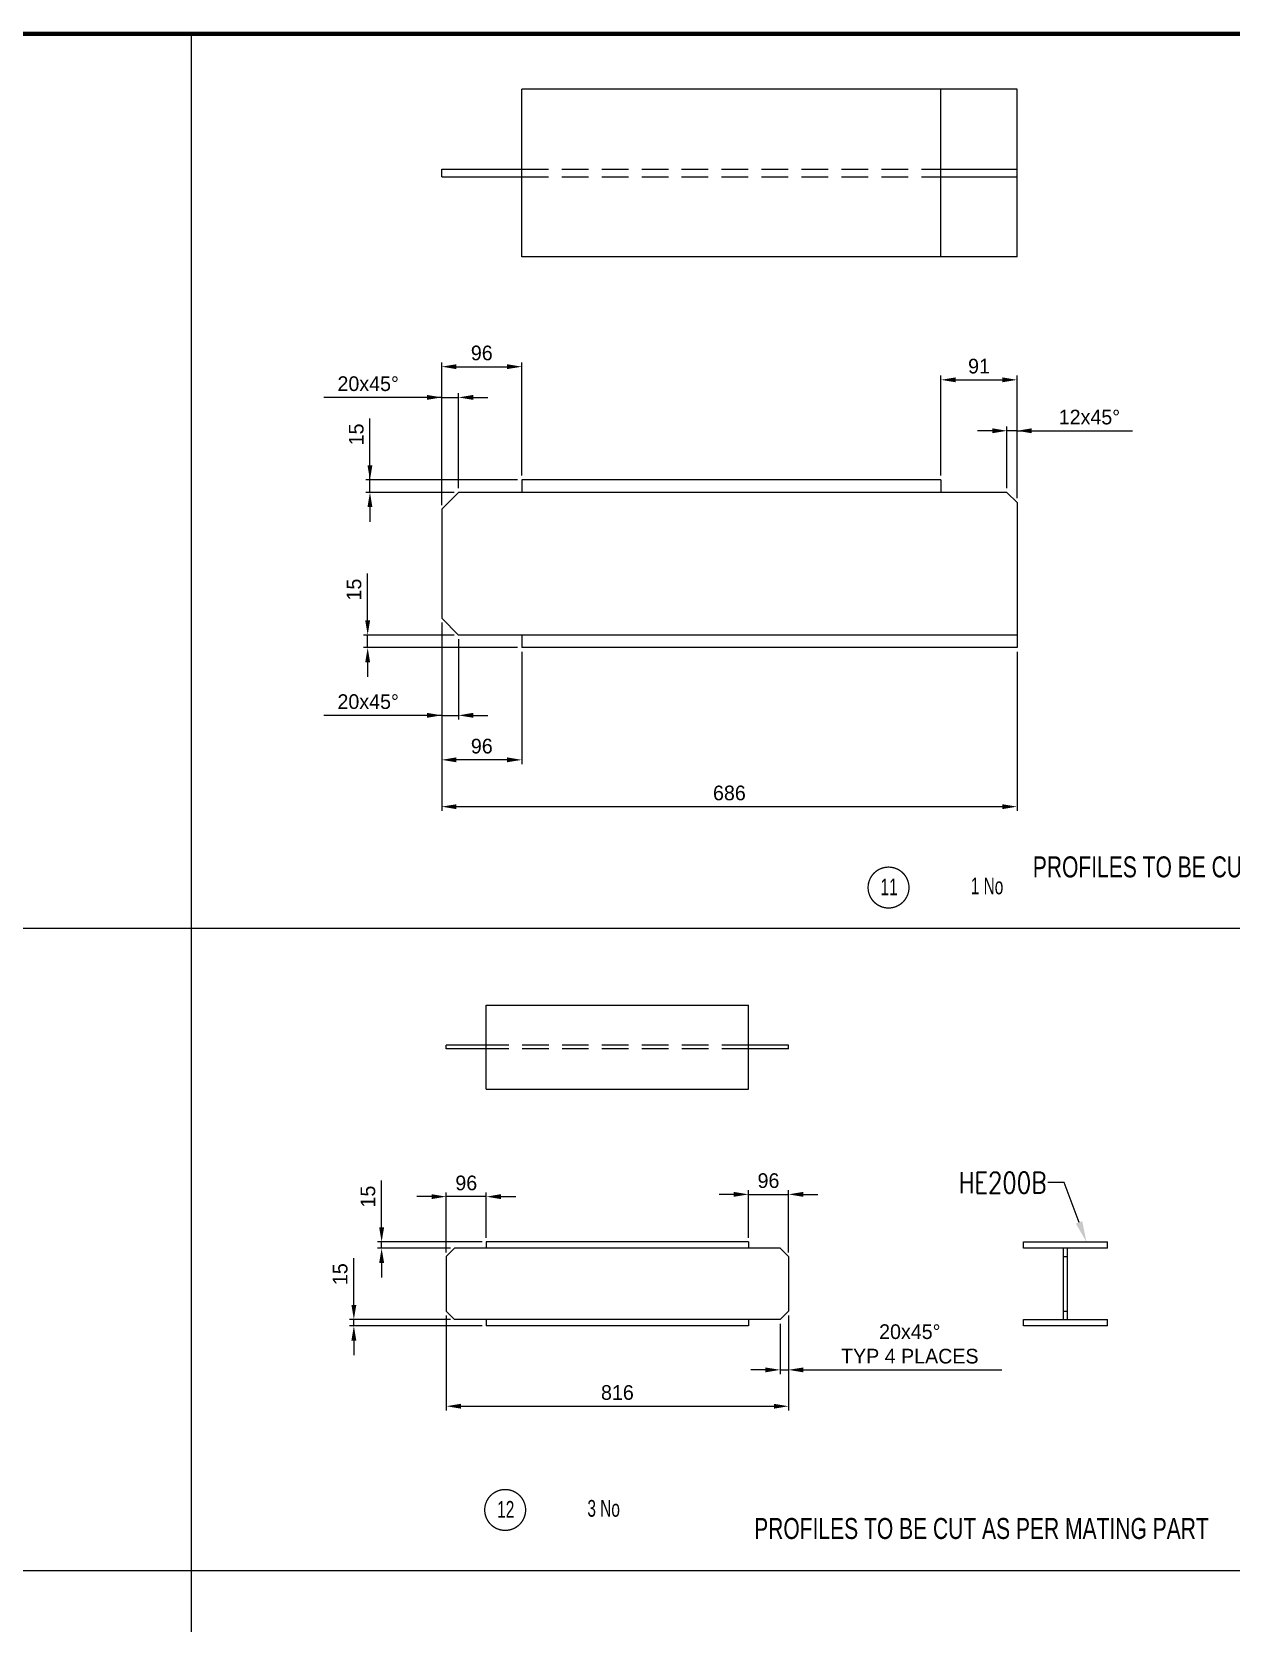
# Model space of a CAD drawing. Header units: millimetres. Extents: x 0 to 16187, y -20471 to 6290.
# Drawn here: x 7857.9 to 8143.9, y 1924 to 2303.5 of the extents above; entities that cross this region are included whole.
import ezdxf
from ezdxf import colors
from ezdxf.entities.mleader import LeaderData, LeaderLine
from ezdxf.enums import TextEntityAlignment as Align
from ezdxf.math import Vec2, Vec3

# ---------------------------------------------------------------- set-up
doc = ezdxf.new("R2010")
doc.units = ezdxf.units.MM
doc.header["$PDSIZE"] = -1
doc.linetypes.add('DASHED2', pattern=[9.525, 6.35, -3.175])
doc.layers.add('BORDER1', color=3, linetype='Continuous')
doc.layers.add('BORDER2', color=7, linetype='Continuous')
doc.styles.add('ROMANC', font='ROMANC', dxfattribs={"height": 5})
doc.styles.add('ROMANS', font='ROMANS.shx', dxfattribs={"width": 0.8})
doc.styles.add('ROMANT', font='ROMANT', dxfattribs={"height": 4})
doc.styles.add('SLDTEXTSTYLE0', font='TXT', dxfattribs={"width": 0.75})
doc.styles.add('SLDTEXTSTYLE2', font='TXT', dxfattribs={"width": 0.686449})
doc.dimstyles.new('AM_ISO', dxfattribs={"dimtxt": 3.5, "dimasz": 3.5, "dimexe": 1, "dimexo": 1, "dimgap": 1.5, "dimtad": 1, "dimdsep": 46, "dimtxsty": 'Standard', "dimcen": 0, "dimclrd": 1, "dimclre": 1, "dimclrt": 1, "dimadec": 0, "dimazin": 2, "dimtp": 0.1, "dimtm": 0.1, "dimtfac": 0.71, "dimtdec": 3, "dimtmove": 0, "dimatfit": 3, "dimfxl": 1, "dimlwd": -1, "dimlwe": -1, "dimarcsym": 1})

# ---------------------------------------------------------------- blocks, each defined once
blk = doc.blocks.new('*D1678')
at = {"color": 1, "linetype": 'ByBlock'}
for p, q in [((7955.65, 2162.64), (7955.65, 2117.7)), ((8092.81, 2155.64), (8092.81, 2117.7)), ((8089.31, 2118.7), (7959.15, 2118.7))]:
    blk.add_line(p, q, dxfattribs=at)
at = {"color": 1}
for points in [[(7959.15, 2119.28), (7959.15, 2118.12), (7955.65, 2118.7)], [(8089.31, 2118.12), (8089.31, 2119.28), (8092.81, 2118.7)]]:
    blk.add_solid(points, dxfattribs=at)
at = {"layer": 'Defpoints', "color": 0}
for p in [(7955.65, 2163.64), (8092.81, 2156.64), (7955.65, 2118.7)]:
    blk.add_point(p, dxfattribs=at)
at = {"color": 1, "insert": (8024.23, 2121.95), "char_height": 3.5, "attachment_point": 5}
blk.add_mtext('686', dxfattribs=at)
blk = doc.blocks.new('*D1679')
at = {"color": 1, "linetype": 'ByBlock'}
for p, q in [((7955.65, 2162.64), (7955.65, 2128.87)), ((7974.75, 2155.64), (7974.75, 2128.87)), ((7971.25, 2129.87), (7959.15, 2129.87))]:
    blk.add_line(p, q, dxfattribs=at)
at = {"color": 1}
for points in [[(7959.15, 2130.45), (7959.15, 2129.29), (7955.65, 2129.87)], [(7971.25, 2129.29), (7971.25, 2130.45), (7974.75, 2129.87)]]:
    blk.add_solid(points, dxfattribs=at)
at = {"layer": 'Defpoints', "color": 0}
for p in [(7955.65, 2163.64), (7974.75, 2156.64), (7955.65, 2129.87)]:
    blk.add_point(p, dxfattribs=at)
at = {"color": 1, "insert": (7965.2, 2133.12), "char_height": 3.5, "attachment_point": 5}
blk.add_mtext('96', dxfattribs=at)
blk = doc.blocks.new('*D1680')
at = {"color": 1, "linetype": 'ByBlock'}
for p, q in [((7955.65, 2190.64), (7955.65, 2224.63)), ((7974.75, 2197.64), (7974.75, 2224.63)), ((7959.15, 2223.63), (7971.25, 2223.63))]:
    blk.add_line(p, q, dxfattribs=at)
at = {"color": 1}
for points in [[(7959.15, 2224.21), (7959.15, 2223.05), (7955.65, 2223.63)], [(7971.25, 2223.05), (7971.25, 2224.21), (7974.75, 2223.63)]]:
    blk.add_solid(points, dxfattribs=at)
at = {"layer": 'Defpoints', "color": 0}
for p in [(7974.75, 2223.63), (7974.75, 2196.64), (7955.65, 2189.64)]:
    blk.add_point(p, dxfattribs=at)
at = {"color": 1, "insert": (7965.2, 2226.88), "char_height": 3.5, "attachment_point": 5}
blk.add_mtext('96', dxfattribs=at)
blk = doc.blocks.new('*D1681')
at = {"color": 1, "linetype": 'ByBlock'}
for p, q in [((8074.67, 2197.64), (8074.67, 2221.49)), ((8078.17, 2220.49), (8089.31, 2220.49)), ((8092.81, 2192.24), (8092.81, 2221.49))]:
    blk.add_line(p, q, dxfattribs=at)
at = {"color": 1}
for points in [[(8078.17, 2221.07), (8078.17, 2219.91), (8074.67, 2220.49)], [(8089.31, 2219.91), (8089.31, 2221.07), (8092.81, 2220.49)]]:
    blk.add_solid(points, dxfattribs=at)
at = {"layer": 'Defpoints', "color": 0}
for p in [(8092.81, 2220.49), (8074.67, 2196.64), (8092.81, 2191.24)]:
    blk.add_point(p, dxfattribs=at)
at = {"color": 1, "insert": (8083.74, 2223.74), "char_height": 3.5, "attachment_point": 5}
blk.add_mtext('91', dxfattribs=at)
blk = doc.blocks.new('*D1682')
at = {"color": 1, "linetype": 'ByBlock'}
for p, q in [((7938.54, 2196.64), (7938.54, 2211.3)), ((7938.54, 2200.14), (7938.54, 2203.64)), ((7973.75, 2196.64), (7937.54, 2196.64)), ((7958.65, 2193.64), (7937.54, 2193.64)), ((7938.54, 2193.64), (7938.54, 2196.64)), ((7938.54, 2190.14), (7938.54, 2186.64))]:
    blk.add_line(p, q, dxfattribs=at)
at = {"color": 1}
for points in [[(7937.95, 2200.14), (7939.12, 2200.14), (7938.54, 2196.64)], [(7939.12, 2190.14), (7937.95, 2190.14), (7938.54, 2193.64)]]:
    blk.add_solid(points, dxfattribs=at)
at = {"layer": 'Defpoints', "color": 0}
for p in [(7938.54, 2196.64), (7959.65, 2193.64), (7974.75, 2196.64)]:
    blk.add_point(p, dxfattribs=at)
at = {"color": 1, "insert": (7935.29, 2207.47), "char_height": 3.5, "attachment_point": 5, "rotation": 90}
blk.add_mtext('15', dxfattribs=at)
blk = doc.blocks.new('*D1683')
at = {"color": 1, "linetype": 'ByBlock'}
for p, q in [((7955.65, 2216.3), (7927.57, 2216.3)), ((7952.15, 2216.3), (7948.65, 2216.3)), ((7955.65, 2190.64), (7955.65, 2217.3)), ((7955.65, 2216.3), (7959.65, 2216.3)), ((7959.65, 2194.64), (7959.65, 2217.3)), ((7963.15, 2216.3), (7966.65, 2216.3))]:
    blk.add_line(p, q, dxfattribs=at)
at = {"color": 1}
for points in [[(7952.15, 2215.72), (7952.15, 2216.89), (7955.65, 2216.3)], [(7963.15, 2216.89), (7963.15, 2215.72), (7959.65, 2216.3)]]:
    blk.add_solid(points, dxfattribs=at)
at = {"layer": 'Defpoints', "color": 0}
for p in [(7959.65, 2216.3), (7959.65, 2193.64), (7955.65, 2189.64)]:
    blk.add_point(p, dxfattribs=at)
at = {"color": 1, "insert": (7938.11, 2219.55), "char_height": 3.5, "attachment_point": 5}
blk.add_mtext('20x45%%d', dxfattribs=at)
blk = doc.blocks.new('*D1684')
at = {"color": 1, "linetype": 'ByBlock'}
for p, q in [((8090.41, 2194.64), (8090.41, 2209.34)), ((8092.81, 2192.24), (8092.81, 2209.34)), ((8086.91, 2208.34), (8083.41, 2208.34)), ((8092.81, 2208.34), (8090.41, 2208.34)), ((8092.81, 2208.34), (8120.31, 2208.34)), ((8096.31, 2208.34), (8099.81, 2208.34))]:
    blk.add_line(p, q, dxfattribs=at)
at = {"color": 1}
for points in [[(8086.91, 2207.76), (8086.91, 2208.93), (8090.41, 2208.34)], [(8096.31, 2208.93), (8096.31, 2207.76), (8092.81, 2208.34)]]:
    blk.add_solid(points, dxfattribs=at)
at = {"layer": 'Defpoints', "color": 0}
for p in [(8090.41, 2208.34), (8090.41, 2193.64), (8092.81, 2191.24)]:
    blk.add_point(p, dxfattribs=at)
at = {"color": 1, "insert": (8110.06, 2211.59), "char_height": 3.5, "attachment_point": 5}
blk.add_mtext('12x45%%D', dxfattribs=at)
blk = doc.blocks.new('*D1685')
at = {"color": 1, "linetype": 'ByBlock'}
for p, q in [((7937.99, 2163.14), (7937.99, 2174.3)), ((7958.65, 2159.64), (7936.99, 2159.64)), ((7937.99, 2156.64), (7937.99, 2159.64)), ((7973.75, 2156.64), (7936.99, 2156.64)), ((7937.99, 2153.14), (7937.99, 2149.64))]:
    blk.add_line(p, q, dxfattribs=at)
at = {"color": 1}
for points in [[(7937.41, 2163.14), (7938.57, 2163.14), (7937.99, 2159.64)], [(7938.57, 2153.14), (7937.41, 2153.14), (7937.99, 2156.64)]]:
    blk.add_solid(points, dxfattribs=at)
at = {"layer": 'Defpoints', "color": 0}
for p in [(7937.99, 2159.64), (7959.65, 2159.64), (7974.75, 2156.64)]:
    blk.add_point(p, dxfattribs=at)
at = {"color": 1, "insert": (7934.74, 2170.47), "char_height": 3.5, "attachment_point": 5, "rotation": 90}
blk.add_mtext('15', dxfattribs=at)
blk = doc.blocks.new('*D1686')
at = {"color": 1, "linetype": 'ByBlock'}
for p, q in [((7955.65, 2162.64), (7955.65, 2139.48)), ((7959.65, 2158.64), (7959.65, 2139.48)), ((7955.65, 2140.48), (7927.57, 2140.48)), ((7952.15, 2140.48), (7948.65, 2140.48)), ((7955.65, 2140.48), (7959.65, 2140.48)), ((7963.15, 2140.48), (7966.65, 2140.48))]:
    blk.add_line(p, q, dxfattribs=at)
at = {"color": 1}
for points in [[(7952.15, 2139.9), (7952.15, 2141.07), (7955.65, 2140.48)], [(7963.15, 2141.07), (7963.15, 2139.9), (7959.65, 2140.48)]]:
    blk.add_solid(points, dxfattribs=at)
at = {"layer": 'Defpoints', "color": 0}
for p in [(7955.65, 2163.64), (7959.65, 2159.64), (7959.65, 2140.48)]:
    blk.add_point(p, dxfattribs=at)
at = {"color": 1, "insert": (7938.11, 2143.73), "char_height": 3.5, "attachment_point": 5}
blk.add_mtext('20x45%%d', dxfattribs=at)
blk = doc.blocks.new('*D1733')
at = {"color": 1, "linetype": 'ByBlock'}
for p, q in [((7956.73, 1997.39), (7956.73, 1974.72)), ((8038.33, 1997.39), (8038.33, 1974.72)), ((7960.23, 1975.72), (8034.83, 1975.72))]:
    blk.add_line(p, q, dxfattribs=at)
at = {"color": 1}
for points in [[(7960.23, 1976.3), (7960.23, 1975.14), (7956.73, 1975.72)], [(8034.83, 1975.14), (8034.83, 1976.3), (8038.33, 1975.72)]]:
    blk.add_solid(points, dxfattribs=at)
at = {"layer": 'Defpoints', "color": 0}
for p in [(7956.73, 1998.39), (8038.33, 1998.39), (8038.33, 1975.72)]:
    blk.add_point(p, dxfattribs=at)
at = {"color": 1, "insert": (7997.53, 1978.97), "char_height": 3.5, "attachment_point": 5}
blk.add_mtext('816', dxfattribs=at)
blk = doc.blocks.new('*D1734')
at = {"color": 1, "linetype": 'ByBlock'}
for p, q in [((8028.78, 2015.89), (8028.78, 2027.25)), ((8038.33, 2012.39), (8038.33, 2027.25)), ((8025.28, 2026.25), (8021.78, 2026.25)), ((8028.78, 2026.25), (8038.33, 2026.25)), ((8041.83, 2026.25), (8045.33, 2026.25))]:
    blk.add_line(p, q, dxfattribs=at)
at = {"color": 1}
for points in [[(8025.28, 2025.66), (8025.28, 2026.83), (8028.78, 2026.25)], [(8041.83, 2026.83), (8041.83, 2025.66), (8038.33, 2026.25)]]:
    blk.add_solid(points, dxfattribs=at)
at = {"layer": 'Defpoints', "color": 0}
for p in [(8038.33, 2026.25), (8028.78, 2014.89), (8038.33, 2011.39)]:
    blk.add_point(p, dxfattribs=at)
at = {"color": 1, "insert": (8033.55, 2029.5), "char_height": 3.5, "attachment_point": 5}
blk.add_mtext('96', dxfattribs=at)
blk = doc.blocks.new('*D1735')
at = {"color": 1, "linetype": 'ByBlock'}
for p, q in [((8038.33, 1997.39), (8038.33, 1983.39)), ((8036.33, 1995.39), (8036.33, 1983.39)), ((8032.83, 1984.39), (8029.33, 1984.39)), ((8036.33, 1984.39), (8038.33, 1984.39)), ((8041.83, 1984.39), (8089.16, 1984.39))]:
    blk.add_line(p, q, dxfattribs=at)
at = {"color": 1}
for points in [[(8032.83, 1983.81), (8032.83, 1984.97), (8036.33, 1984.39)], [(8041.83, 1984.97), (8041.83, 1983.81), (8038.33, 1984.39)]]:
    blk.add_solid(points, dxfattribs=at)
at = {"layer": 'Defpoints', "color": 0}
for p in [(8036.33, 1996.39), (8038.33, 1998.39), (8038.33, 1984.39)]:
    blk.add_point(p, dxfattribs=at)
at = {"color": 1, "insert": (8067.24, 1990.56), "char_height": 3.5, "attachment_point": 5}
blk.add_mtext('20x45%%D\\PTYP 4 PLACES', dxfattribs=at)
blk = doc.blocks.new('*D1736')
at = {"color": 1, "linetype": 'ByBlock'}
for p, q in [((7956.73, 2012.39), (7956.73, 2026.7)), ((7966.28, 2015.89), (7966.28, 2026.7)), ((7953.23, 2025.7), (7949.73, 2025.7)), ((7966.28, 2025.7), (7956.73, 2025.7)), ((7969.78, 2025.7), (7973.28, 2025.7))]:
    blk.add_line(p, q, dxfattribs=at)
at = {"color": 1}
for points in [[(7953.23, 2025.12), (7953.23, 2026.29), (7956.73, 2025.7)], [(7969.78, 2026.29), (7969.78, 2025.12), (7966.28, 2025.7)]]:
    blk.add_solid(points, dxfattribs=at)
at = {"layer": 'Defpoints', "color": 0}
for p in [(7956.73, 2025.7), (7956.73, 2011.39), (7966.28, 2014.89)]:
    blk.add_point(p, dxfattribs=at)
at = {"color": 1, "insert": (7961.5, 2028.95), "char_height": 3.5, "attachment_point": 5}
blk.add_mtext('96', dxfattribs=at)
blk = doc.blocks.new('*D1737')
at = {"color": 1, "linetype": 'ByBlock'}
for p, q in [((7941.32, 2018.39), (7941.32, 2029.56)), ((7965.28, 2014.89), (7940.32, 2014.89)), ((7957.73, 2013.39), (7940.32, 2013.39)), ((7941.32, 2013.39), (7941.32, 2014.89)), ((7941.32, 2009.89), (7941.32, 2006.39))]:
    blk.add_line(p, q, dxfattribs=at)
at = {"color": 1}
for points in [[(7940.74, 2018.39), (7941.91, 2018.39), (7941.32, 2014.89)], [(7941.91, 2009.89), (7940.74, 2009.89), (7941.32, 2013.39)]]:
    blk.add_solid(points, dxfattribs=at)
at = {"layer": 'Defpoints', "color": 0}
for p in [(7941.32, 2014.89), (7958.73, 2013.39), (7966.28, 2014.89)]:
    blk.add_point(p, dxfattribs=at)
at = {"color": 1, "insert": (7938.07, 2025.72), "char_height": 3.5, "attachment_point": 5, "rotation": 90}
blk.add_mtext('15', dxfattribs=at)
blk = doc.blocks.new('*D1738')
at = {"color": 1, "linetype": 'ByBlock'}
for p, q in [((7934.7, 1999.89), (7934.7, 2011.06)), ((7957.73, 1996.39), (7933.7, 1996.39)), ((7934.7, 1994.89), (7934.7, 1996.39)), ((7965.28, 1994.89), (7933.7, 1994.89)), ((7934.7, 1991.39), (7934.7, 1987.89))]:
    blk.add_line(p, q, dxfattribs=at)
at = {"color": 1}
for points in [[(7934.12, 1999.89), (7935.29, 1999.89), (7934.7, 1996.39)], [(7935.29, 1991.39), (7934.12, 1991.39), (7934.7, 1994.89)]]:
    blk.add_solid(points, dxfattribs=at)
at = {"layer": 'Defpoints', "color": 0}
for p in [(7934.7, 1996.39), (7958.73, 1996.39), (7966.28, 1994.89)]:
    blk.add_point(p, dxfattribs=at)
at = {"color": 1, "insert": (7931.45, 2007.22), "char_height": 3.5, "attachment_point": 5, "rotation": 90}
blk.add_mtext('15', dxfattribs=at)
blk = doc.blocks.new('*U609')
at = {"layer": 'BORDER1', "color": 154, "true_color": 0x1859a9, "const_width": 1}
blk.add_lwpolyline([(1.81, 811), (1144, 811), (1144, 0), (0, 0), (0, 811)], close=True, dxfattribs=at)
at = {"layer": 'BORDER2', "flags": 8}
for tag, height, style, p in [('REV-A', 3.24, 'ROMANS', (986.93, 140.25)), ('RE-A', 8.06, 'ROMANT', (1084.63, 7.17))]:
    blk.add_attdef(tag, text='', height=height, dxfattribs=dict(at, style=style)).set_placement(p, align=Align.CENTER)
at = {"layer": 'BORDER2', "style": 'ROMANS', "width": 3.830216}
blk.add_attdef('DATE-A', text='', height=3.24, dxfattribs=at).set_placement((995.51, 140.25), (1008.51, 140.25), align=Align.FIT)
at = {"layer": 'BORDER2'}
for tag, height, style, p in [('DRN-A', 3.24, 'ROMANS', (1018.38, 140.25)), ('CHD-A', 3.24, 'ROMANS', (1032.35, 140.25)), ('APD-A', 3.24, 'ROMANS', (1046.64, 140.25)), ('CONS_CONT_VEND', 4.2, 'ROMANC', (1061.39, 72.83))]:
    blk.add_attdef(tag, text='', height=height, dxfattribs=dict(at, style=style)).set_placement(p, align=Align.CENTER)
at = {"layer": 'BORDER2', "style": 'ROMANS', "width": 0.8}
for tag, p, height in [('1:X', (997.23, 122.55), 3.5), ('LOC', (1042.74, 122.55), 3.5), ('PROJ_NO', (1118.64, 122.55), 3.5), ('CONS_DRG_NO', (1011, 63), 3)]:
    blk.add_attdef(tag, p, '', height=height, dxfattribs=at)
at = {"layer": 'BORDER2', "lineweight": 30, "width": 0.8, "flags": 104}
blk.add_attdef('COMMENTS-A', text='', height=2.2, dxfattribs=at).set_placement((1055.21, 142.07), align=Align.MIDDLE_LEFT)
at = {"layer": 'BORDER2', "style": 'ROMANS', "width": 0.8}
for tag, p in [('PROJECT_TITLE_1', (1061.07, 55.35)), ('PROJECT_TITLE_2', (1061.07, 49.3))]:
    blk.add_attdef(tag, text='', height=3.5, dxfattribs=at).set_placement(p, align=Align.MIDDLE)
at = {"layer": 'BORDER2', "style": 'ROMANT', "width": 0.8}
for tag, p in [('DRG_TITLE_1', (1061.07, 36.31)), ('DRG_TITLE_2', (1061.07, 28.31)), ('DRG_TITLE_3', (1061.07, 20.31))]:
    blk.add_attdef(tag, text='', height=5, dxfattribs=at).set_placement(p, align=Align.CENTER)
at = {"layer": 'BORDER2', "style": 'ROMANT'}
for tag, p in [('AR', (995, 7.17)), ('PA', (1011.74, 7.17)), ('DC', (1028.45, 7.17)), ('TS', (1120.84, 7.17))]:
    blk.add_attdef(tag, p, '', height=8.06, dxfattribs=at)
for tag, p in [('SRNO', (1074.7, 7.17)), ('SH', (1115.8, 7.18))]:
    blk.add_attdef(tag, text='', height=8.06, dxfattribs=at).set_placement(p, align=Align.RIGHT)
at = {"layer": 'BORDER2', "style": 'ROMANS', "flags": 2}
blk.add_attdef('TB_VERSION', text='', height=2, dxfattribs=at).set_placement((1, -1), align=Align.TOP_LEFT)

msp = doc.modelspace()

# ---------------------------------------------------------------- linework, layer by layer
for p, q in [((7895.98978, 1491.98256), (7895.98978, 2302.98256)), ((7959.651, 2193.63759), (7955.651, 2189.63759)), ((8090.411, 2193.63759), (7959.651, 2193.63759)), ((8074.671, 2196.63759), (7974.751, 2196.63759)), ((7974.751, 2196.63759), (7974.751, 2193.63759)), ((8074.671, 2196.63759), (8074.671, 2193.63759)), ((8090.411, 2193.63759), (8092.811, 2191.23759)), ((8092.811, 2191.23759), (8092.811, 2156.63759)), ((7955.651, 2189.63759), (7955.651, 2163.63759)), ((7955.651, 2163.63759), (7959.651, 2159.63759)), ((8092.811, 2159.63759), (7959.651, 2159.63759)), ((7974.751, 2159.63759), (7974.751, 2156.63759)), ((8092.811, 2156.63759), (7974.751, 2156.63759)), ((7559.82691, 2089.68865), (7902.60526, 2089.68865)), ((7895.98978, 2089.68865), (8538.82691, 2089.68865)), ((7958.72597, 2013.39069), (7956.72597, 2011.39069)), ((7956.72597, 2011.39069), (7956.72597, 1998.39069)), ((8036.32597, 2013.39069), (7958.72597, 2013.39069)), ((8028.77597, 2014.89069), (7966.27597, 2014.89069)), ((7966.27597, 2014.89069), (7966.27597, 2013.39069)), ((8028.77597, 2014.89069), (8028.77597, 2013.39069)), ((8036.32597, 2013.39069), (8038.32597, 2011.39069)), ((8038.32597, 2011.39069), (8038.32597, 1998.39069)), ((8103.90698, 2011.39069), (8104.80698, 2011.39069)), ((7958.72597, 1996.39069), (7956.72597, 1998.39069)), ((8036.32597, 1996.39069), (7958.72597, 1996.39069)), ((7966.27597, 1996.39069), (7966.27597, 1994.89069)), ((8028.77597, 1996.39069), (8028.77597, 1994.89069)), ((8036.32597, 1996.39069), (8038.32597, 1998.39069)), ((8103.90698, 1998.39069), (8104.80698, 1998.39069)), ((8028.77597, 1994.89069), (7966.27597, 1994.89069)), ((7559.82691, 1936.5376), (7902.60526, 1936.5376)), ((7895.98978, 1936.5376), (8170.28021, 1936.5376))]:
    msp.add_line(p, q)
at = {"color": 7, "linetype": 'Continuous', "lineweight": 25}
for p, q in [((8092.811, 2289.79756), (7974.751, 2289.79756)), ((7974.751, 2269.79756), (7974.751, 2289.79756)), ((7974.751, 2249.79756), (7974.751, 2289.79756)), ((8074.671, 2249.79756), (8074.671, 2289.79756)), ((8092.811, 2249.79756), (8092.811, 2289.79756)), ((7955.651, 2268.89756), (7955.651, 2270.69756)), ((7955.651, 2270.69756), (7974.751, 2270.69756)), ((7974.751, 2249.79756), (7974.751, 2269.79756)), ((8074.671, 2270.69756), (8092.811, 2270.69756)), ((7955.651, 2268.89756), (7974.751, 2268.89756)), ((8074.671, 2268.89756), (8092.811, 2268.89756)), ((8092.811, 2249.79756), (7974.751, 2249.79756)), ((7966.27597, 2071.36191), (8028.77597, 2071.36191)), ((7966.27597, 2051.36191), (7966.27597, 2071.36191)), ((8028.77597, 2051.36191), (8028.77597, 2071.36191)), ((7966.27597, 2061.81191), (7956.72597, 2061.81191)), ((7956.72597, 2060.91191), (7956.72597, 2061.81191)), ((7966.27597, 2060.91191), (7956.72597, 2060.91191)), ((8038.32597, 2061.81191), (8028.77597, 2061.81191)), ((8038.32597, 2060.91191), (8028.77597, 2060.91191)), ((8038.32597, 2060.91191), (8038.32597, 2061.81191)), ((7966.27597, 2051.36191), (8028.77597, 2051.36191)), ((8094.35698, 2014.89069), (8114.35698, 2014.89069)), ((8094.35698, 2013.39069), (8094.35698, 2014.89069)), ((8114.35698, 2013.39069), (8094.35698, 2013.39069)), ((8103.90698, 1996.39069), (8103.90698, 2013.39069)), ((8104.80698, 1996.39069), (8104.80698, 2013.39069)), ((8114.35698, 2013.39069), (8114.35698, 2014.89069)), ((8094.35698, 1996.39069), (8114.35698, 1996.39069)), ((8094.35698, 1994.89069), (8094.35698, 1996.39069)), ((8114.35698, 1994.89069), (8114.35698, 1996.39069)), ((8114.35698, 1994.89069), (8094.35698, 1994.89069))]:
    msp.add_line(p, q, dxfattribs=at)
at = {"color": 2, "linetype": 'DASHED2'}
for p, q in [((7974.751, 2270.69756), (8074.671, 2270.69756)), ((7974.751, 2268.89756), (8074.671, 2268.89756)), ((8028.77597, 2061.81191), (7966.27597, 2061.81191)), ((8028.77597, 2060.91191), (7966.27597, 2060.91191))]:
    msp.add_line(p, q, dxfattribs=at)
at = {"color": 2}
for points in [[(8067.04486, 2099.41189, 0.3125, 0.3125, 1), (8057.29486, 2099.41189, 0.3125, 0.3125, 1)], [(7975.64867, 1950.98404, 0.3125, 0.3125, 1), (7965.89867, 1950.98404, 0.3125, 0.3125, 1)]]:
    msp.add_lwpolyline(points, format="xyseb", close=True, dxfattribs=at)

# ---------------------------------------------------------------- block references
at = {"layer": 'BORDER1'}
msp.add_blockref('*U609', (7559.82691, 1491.98256), dxfattribs=at)

# ---------------------------------------------------------------- texts
at = {"style": 'SLDTEXTSTYLE0', "width": 0.75}
for p in [(8096.56513, 2101.84268), (8030.13282, 1944.06594)]:
    msp.add_text('PROFILES TO BE CUT AS PER MATING PART', height=5, dxfattribs=at).set_placement(p)
at = {"color": 2, "style": 'SLDTEXTSTYLE2', "width": 0.686449}
for s, p in [('11', (8062.30304, 2099.56627)), ('1 No', (8085.64998, 2099.80433)), ('12', (7970.90685, 1951.13842)), ('3 No', (7994.25379, 1951.37649))]:
    msp.add_text(s, height=4, dxfattribs=at).set_placement(p, align=Align.MIDDLE_CENTER)

# ---------------------------------------------------------------- dimensions: what is measured, and where the dimension line sits
for base, p1, p2, angle, picture, middle in [((7974.7510009306, 2223.6298003435), (7955.6510009306, 2189.6375887428), (7974.7510009306, 2196.6375887428), 180, '*D1680', (7965.2010009306, 2223.6298003435)), ((8092.811, 2220.48846), (8074.671, 2196.63759), (8092.811, 2191.23759), 180, '*D1681', (8083.741, 2220.48846)), ((7938.53535, 2196.63759), (7959.651, 2193.63759), (7974.751, 2196.63759), 90, '*D1682', (7938.53535, 2207.47092)), ((7955.651, 2118.6991), (8092.811, 2156.63759), (7955.651, 2163.63759), 180, '*D1678', (8024.231, 2118.6991)), ((7955.6510009306, 2129.8704556338), (7974.7510009306, 2156.6375887428), (7955.6510009306, 2163.6375887428), 180, '*D1679', (7965.2010009306, 2129.8704556338))]:
    dim = msp.add_linear_dim(base=base, p1=p1, p2=p2, angle=angle, dimstyle='AM_ISO', override={"dimtxt": 3.5, "dimdec": 0, "dimlfac": 5})
    dim.commit()
    dim.dimension.update_dxf_attribs({"geometry": picture, "text_midpoint": middle, "dimtype": 160})
for base, p1, p2, text, picture, middle in [((7959.651, 2216.30426), (7955.651, 2189.63759), (7959.651, 2193.63759), '<>x45%%d', '*D1683', (7938.10933, 2216.30426)), ((8090.411, 2208.34369), (8092.811, 2191.23759), (8090.411, 2193.63759), '<>x45%%D', '*D1684', (8110.061, 2208.34369)), ((7959.651, 2140.48324), (7955.651, 2163.63759), (7959.651, 2159.63759), '<>x45%%d', '*D1686', (7938.10933, 2140.48324))]:
    dim = msp.add_linear_dim(base=base, p1=p1, p2=p2, angle=180, text=text, dimstyle='AM_ISO', override={"dimtxt": 3.5, "dimdec": 0, "dimlfac": 5})
    dim.commit()
    dim.dimension.update_dxf_attribs({"geometry": picture, "text_midpoint": middle, "dimtype": 160})
for base, p1, p2, override, picture, middle in [((7937.98911, 2159.63759), (7974.751, 2156.63759), (7959.651, 2159.63759), {"dimtxt": 3.5, "dimdec": 0, "dimlfac": 5}, '*D1685', (7934.73911, 2170.47092)), ((7941.32214, 2014.89069), (7958.72597, 2013.39069), (7966.27597, 2014.89069), {"dimtxt": 3.5, "dimdec": 0, "dimlfac": 10}, '*D1737', (7938.07214, 2025.72402)), ((7934.702, 1996.39069), (7966.27597, 1994.89069), (7958.72597, 1996.39069), {"dimtxt": 3.5, "dimdec": 0, "dimlfac": 10}, '*D1738', (7931.452, 2007.22402))]:
    dim = msp.add_linear_dim(base=base, p1=p1, p2=p2, angle=90, dimstyle='AM_ISO', override=override)
    dim.commit()
    dim.dimension.update_dxf_attribs({"geometry": picture, "text_midpoint": middle})
for base, p1, p2, picture, middle in [((7956.7259720303, 2025.7048257946), (7966.2759720303, 2014.890686855), (7956.7259720303, 2011.390686855), '*D1736', (7961.5009720303, 2025.7048257946)), ((8038.3259720303, 2026.2463015251), (8028.7759720303, 2014.890686855), (8038.3259720303, 2011.390686855), '*D1734', (8033.5509720303, 2026.2463015251)), ((8038.32597, 1975.72095), (7956.72597, 1998.39069), (8038.32597, 1998.39069), '*D1733', (7997.52597, 1975.72095))]:
    dim = msp.add_linear_dim(base=base, p1=p1, p2=p2, dimstyle='AM_ISO', override={"dimtxt": 3.5, "dimdec": 0, "dimlfac": 10})
    dim.commit()
    dim.dimension.update_dxf_attribs({"geometry": picture, "text_midpoint": middle, "dimtype": 160})
dim = msp.add_linear_dim(base=(8038.32597, 1984.39086), p1=(8036.32597, 1996.39069), p2=(8038.32597, 1998.39069), text='<>x45%%D\\PTYP 4 PLACES', dimstyle='AM_ISO', override={"dimtxt": 3.5, "dimlfac": 10, "dimtxsty": 'Standard'})
dim.commit()
dim.dimension.update_dxf_attribs({"geometry": '*D1735', "text_midpoint": (8067.24264, 1990.55753)})

# ---------------------------------------------------------------- leaders
ml = msp.add_multileader_mtext('Standard')
ml.set_content('HE200B', color=1, style='ROMANS')
ml.set_leader_properties()
ml.build(insert=Vec2(0, 0))
ml.multileader.update_dxf_attribs({"dogleg_length": 3.84358, "arrow_head_size": 5})
ctx = ml.context
ctx.base_point, ctx.char_height, ctx.arrow_head_size, ctx.landing_gap_size, ctx.plane_origin = Vec3(7801.68954, 2205.04883), 5, 5, 0.4, Vec3(59449.50793, -25284.3443)
notes = []
notes.append((ctx, [(0, (1, 1, 0), (7828.21312, 2205.04883), (-1, 0), 3.84358, [(0, [(7833.55264, 2190.89747)], 0, [])])]))
ctx.mtext.insert, ctx.mtext.width = Vec3(7802.08954, 2207.54883), 144.3262905
at = {"color": 1}
ml = msp.add_multileader_mtext('Standard', dxfattribs=at)
ml.set_content('HE200B', color=1, style='ROMANS')
ml.set_leader_properties()
ml.build(insert=Vec2(0, 0))
ml.multileader.update_dxf_attribs({"dogleg_length": 3.84358, "arrow_head_size": 5})
ctx = ml.context
ctx.base_point, ctx.char_height, ctx.arrow_head_size, ctx.landing_gap_size, ctx.plane_origin = Vec3(8077.49388, 2029.04205), 5, 5, 0.4, Vec3(59699.28215, -25460.35108)
ctx.text_align_type = 2
notes.append((ctx, [(0, (1, 1, 0), (8104.01745, 2029.04205), (-1, 0), 3.84358, [(0, [(8109.35698, 2014.89069)], 0, [])])]))
ctx.mtext.insert, ctx.mtext.width, ctx.mtext.alignment = Vec3(8099.77388, 2031.54205), 144.3262905, 3
for ctx, leaders in notes:
    for number, flags, end, landing, length, lines in leaders:
        leader = LeaderData()
        leader.index, (leader.has_last_leader_line, leader.has_dogleg_vector, leader.attachment_direction) = number, flags
        leader.last_leader_point, leader.dogleg_vector, leader.dogleg_length = Vec3(end), Vec3(landing), length
        for number, points, colour, breaks in lines:
            line = LeaderLine()
            line.index, line.vertices, line.color, line.breaks = number, Vec3.list(points), colors.encode_raw_color(colour), breaks
            leader.lines.append(line)
        ctx.leaders.append(leader)

doc.saveas('drawing.dxf')
